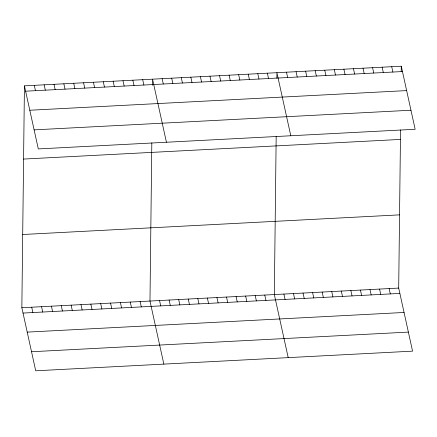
<?xml version="1.0" encoding="UTF-8"?>
<svg xmlns="http://www.w3.org/2000/svg" width="437" height="437" viewBox="0 0 437 437"><rect width="100%" height="100%" fill="white"/><g stroke="black" fill="none" stroke-linecap="round" stroke-linejoin="round"><path stroke-width="0.66" d="M400.543 129.936L398.697 288.076L412.566 351.146L35.719 370.794L21.85 307.724L24.434 85.854L401.281 66.206L415.15 129.276L38.303 148.924L24.434 85.854M151.819 142.899L149.978 301.044L163.848 364.114M152.491 85.275L152.562 79.173L166.431 142.243M276.179 136.415L274.338 294.56L288.207 357.63M276.861 78.114L276.921 72.689L290.791 135.76M401.221 71.63L401.281 66.206M25.608 91.191L402.455 71.548M29.798 110.244L406.645 90.596M34.113 129.871L410.96 110.228M23.582 159.068L400.429 139.425M22.702 234.505L399.549 214.862M21.85 307.724L398.697 288.076M23.024 313.061L399.871 293.418M27.214 332.115L404.061 312.466M31.53 351.741L408.377 332.098M391.716 66.708L392.89 72.045M382.151 67.205L383.325 72.542M372.586 67.702L373.761 73.039M363.021 68.205L364.19 73.542M353.451 68.702L354.626 74.039M343.886 69.199L345.061 74.536M389.132 288.578L390.307 293.915M334.321 69.696L335.496 75.038M379.567 289.076L380.742 294.412M324.757 70.199L325.926 75.535M370.002 289.573L371.171 294.915M315.186 70.696L316.361 76.033M360.432 290.075L361.607 295.412M305.621 71.193L306.796 76.535M350.867 290.572L352.042 295.909M296.057 71.695L297.231 77.032M341.302 291.069L342.477 296.406M286.492 72.192L287.661 77.529M331.738 291.572L332.907 296.909M322.167 292.069L323.342 297.406M267.357 73.187L268.531 78.529M312.602 292.566L313.777 297.903M257.792 73.689L258.966 79.026M303.038 293.063L304.212 298.405M248.227 74.186L249.396 79.523M293.473 293.566L294.647 298.903M238.657 74.683L239.831 80.026M283.903 294.063L285.077 299.4M229.092 75.186L230.266 80.523M219.527 75.683L220.701 81.02M264.773 295.062L265.947 300.399M209.962 76.18L211.137 81.517M255.208 295.559L256.382 300.896M200.392 76.683L201.566 82.019M245.638 296.057L246.812 301.393M190.827 77.18L192.001 82.517M236.073 296.554L237.247 301.896M181.262 77.677L182.437 83.014M226.508 297.056L227.682 302.393M171.697 78.174L172.872 83.516M216.943 297.553L218.118 302.89M162.127 78.676L163.301 84.013M207.373 298.05L208.547 303.393M197.808 298.553L198.982 303.89M142.708 79.687L143.882 85.024M188.243 299.05L189.418 304.387M132.853 80.2L134.022 85.537M178.678 299.547L179.853 304.884M122.994 80.714L124.168 86.051M169.114 300.044L170.283 305.387M113.139 81.227L114.314 86.564M159.543 300.547L160.718 305.884M103.285 81.741L104.459 87.078M93.425 82.254L94.6 87.597M140.124 301.557L141.298 306.894M83.571 82.768L84.745 88.11M130.264 302.071L131.439 307.408M73.716 83.281L74.891 88.624M120.41 302.584L121.584 307.921M63.857 83.795L65.031 89.137M110.556 303.098L111.73 308.44M54.002 84.314L55.177 89.651M100.696 303.611L101.87 308.954M44.148 84.827L45.322 90.164M90.841 304.125L92.016 309.467M34.288 85.341L35.463 90.678M80.987 304.638L82.161 309.98M71.133 305.157L72.302 310.494M61.273 305.671L62.447 311.007M51.419 306.184L52.593 311.521M41.564 306.698L42.733 312.034M31.704 307.211L32.879 312.548"/></g></svg>
